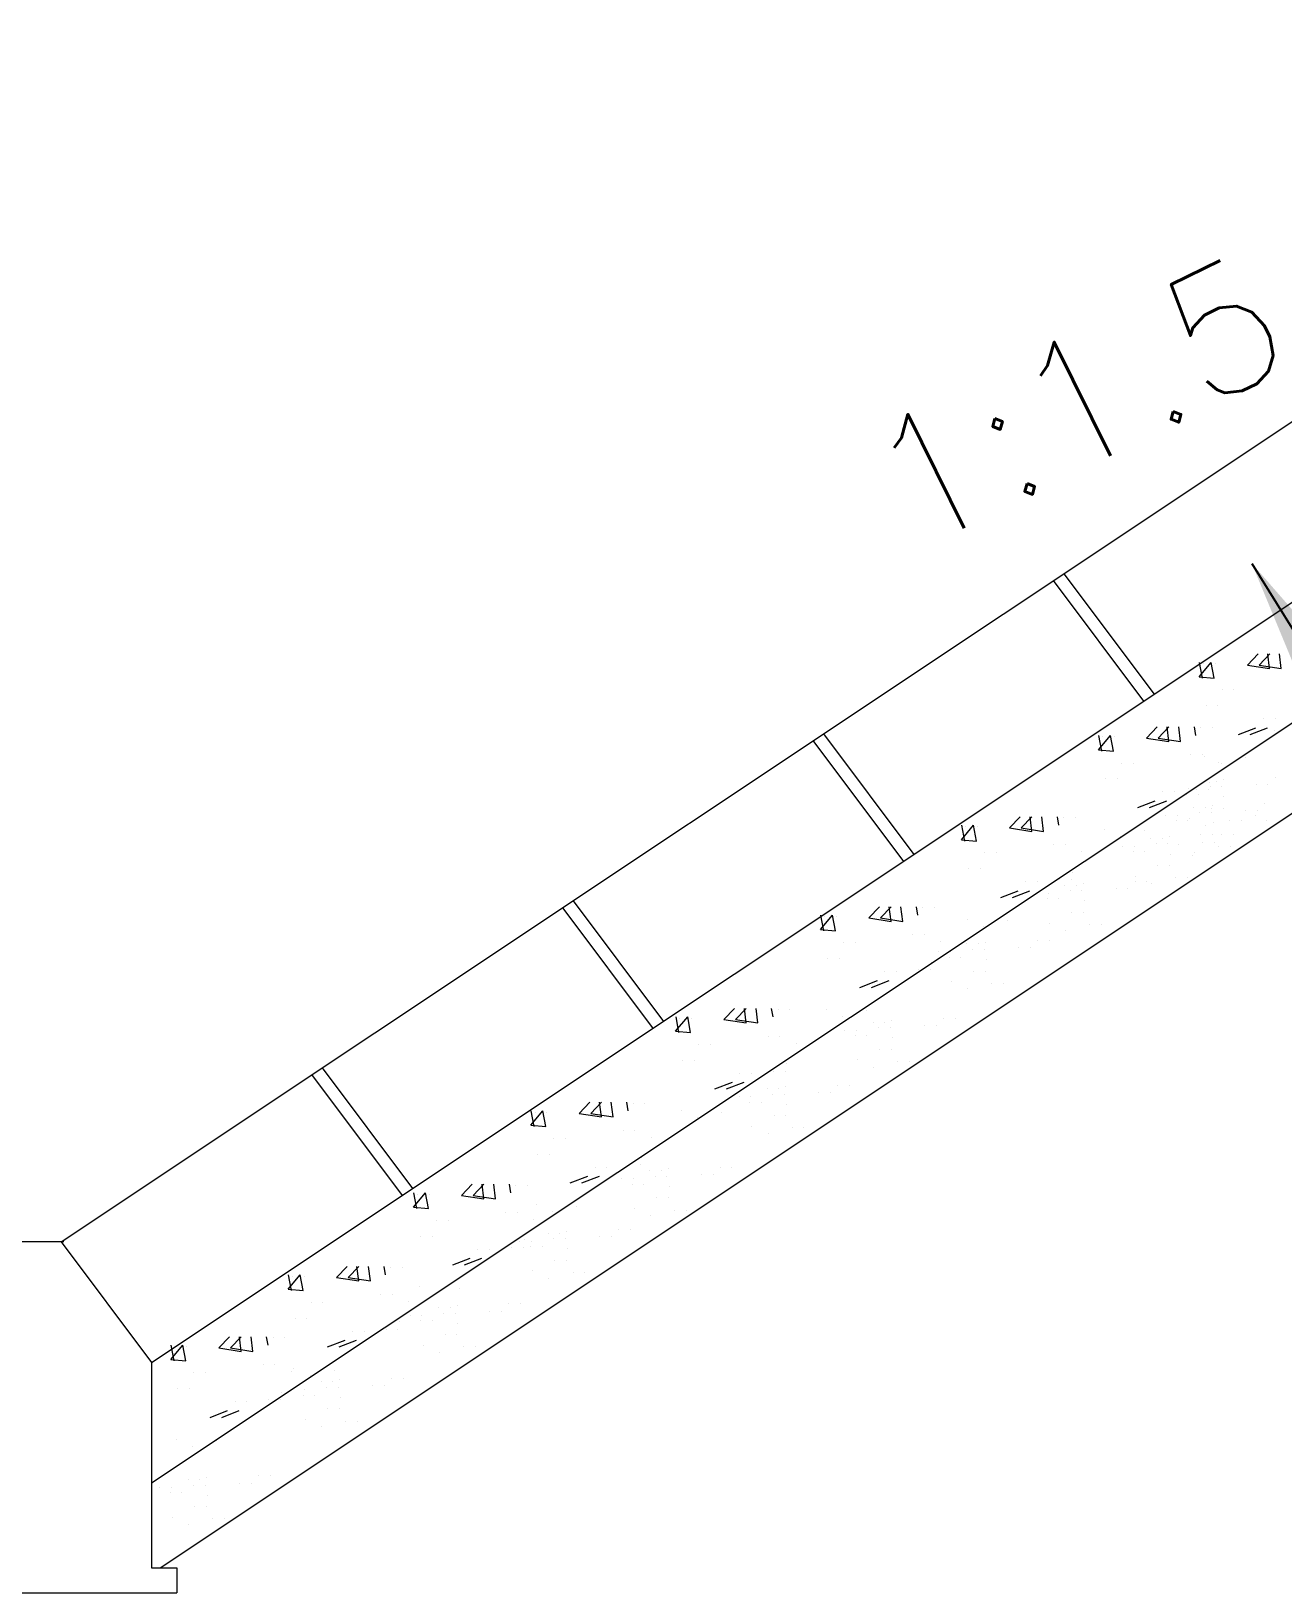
# Model space of a CAD drawing. Extents: x -298162 to 1078160, y -513173 to -216568.
# Drawn here: x 590846 to 593342, y -423318 to -420204 of the extents above; entities that cross this region are included whole.
import ezdxf

# ---------------------------------------------------------------- set-up
doc = ezdxf.new("R2010")
doc.units = 0
doc.header["$MEASUREMENT"] = 0
doc.layers.get('0').update_dxf_attribs({"linetype": 'CONTINUOUS'})
doc.layers.add('LINE', color=7, linetype='CONTINUOUS')
doc.styles.add('SMALL', font='ROMANS.SHX')
doc.styles.get("Standard").update_dxf_attribs({"font": 'times.ttf', "height": 250})
doc.dimstyles.new('3', dxfattribs={"dimtxt": 225, "dimasz": 350, "dimexe": 100, "dimexo": 25, "dimgap": 9, "dimtad": 0, "dimdec": 0, "dimzin": 0, "dimdsep": 46, "dimtxsty": 'Standard', "dimcen": 0, "dimclrt": 256, "dimadec": 0, "dimazin": 0, "dimtfac": 1, "dimtdec": 0, "dimtofl": 0, "dimtmove": 2, "dimatfit": 3, "dimfxl": 1, "dimtolj": 1, "dimtzin": 0, "dimarcsym": 0})

msp = doc.modelspace()

# ---------------------------------------------------------------- linework, layer by layer
at = {"color": 0, "lineweight": 15}
for p, q in [((590906.132, -422618.132), (594527.863, -420203.644)), ((591086.218, -422858.629), (594529.095, -420563.378)), ((591086.218, -423098.999), (594484.96, -420833.171)), ((591102.936, -423268.132), (594490.668, -421009.644)), ((592904.975, -421285.569), (593085.062, -421526.067)), ((592884.143, -421299.458), (593064.23, -421539.955)), ((593271.03, -421467.743), (593292.352, -421445.522)), ((593294.282, -421467.743), (593315.603, -421445.522)), ((593315.49, -421474.651), (593312.101, -421445.522)), ((593338.741, -421474.651), (593335.353, -421445.522)), ((593174.853, -421491.187), (593198.957, -421462.46)), ((593181.478, -421493.817), (593175.697, -421462.475)), ((593183.323, -421465.524), (593183.323, -421465.524)), ((593204.73, -421493.817), (593198.949, -421462.475)), ((593206.575, -421465.524), (593206.575, -421465.524)), ((593271.03, -421467.743), (593315.499, -421474.64)), ((593294.282, -421467.743), (593338.751, -421474.64)), ((593174.853, -421491.187), (593204.739, -421493.802)), ((593220.59, -421517.559), (593220.59, -421517.559)), ((593243.841, -421517.559), (593243.841, -421517.559)), ((593189.087, -421549.385), (593189.087, -421549.385)), ((593212.339, -421549.385), (593212.339, -421549.385)), ((593303.13, -421575.307), (593303.13, -421575.307)), ((593326.382, -421575.307), (593326.382, -421575.307)), ((592425.721, -421605.072), (592605.808, -421845.57)), ((592974.022, -421636.858), (592998.126, -421608.132)), ((592980.647, -421639.488), (592974.865, -421608.147)), ((593003.899, -421639.488), (592998.117, -421608.147)), ((593070.199, -421613.415), (593091.52, -421591.194)), ((593093.451, -421613.415), (593114.772, -421591.194)), ((593114.658, -421620.322), (593111.27, -421591.194)), ((593137.91, -421620.322), (593134.521, -421591.194)), ((593168.432, -421608.112), (593165.311, -421591.194)), ((593178.175, -421592.794), (593178.175, -421592.794)), ((593201.427, -421592.794), (593201.427, -421592.794)), ((593253.215, -421606.276), (593288.224, -421592.838)), ((593276.467, -421606.276), (593311.476, -421592.838)), ((593324.791, -421597.813), (593324.791, -421597.813)), ((592405.709, -421620.057), (592585.796, -421860.554)), ((592974.022, -421636.858), (593003.907, -421639.473)), ((592982.492, -421611.195), (592982.492, -421611.195)), ((593005.743, -421611.195), (593005.743, -421611.195)), ((593070.199, -421613.415), (593114.668, -421620.311)), ((593093.451, -421613.415), (593137.919, -421620.311)), ((593019.758, -421663.231), (593019.758, -421663.231)), ((593043.01, -421663.231), (593043.01, -421663.231)), ((593158.418, -421646.785), (593158.418, -421646.785)), ((593181.669, -421646.785), (593181.669, -421646.785)), ((593186.289, -421649.528), (593186.289, -421649.528)), ((593214.062, -421661.248), (593214.062, -421661.248)), ((593218.682, -421663.99), (593218.682, -421663.99)), ((593266.698, -421652.87), (593266.698, -421652.87)), ((592988.256, -421695.057), (592988.256, -421695.057)), ((593011.508, -421695.057), (593011.508, -421695.057)), ((593185.912, -421699.066), (593185.912, -421699.066)), ((593209.163, -421699.066), (593209.163, -421699.066)), ((593222.961, -421695.489), (593222.961, -421695.489)), ((593326.36, -421692.057), (593326.36, -421692.057)), ((593102.299, -421720.979), (593102.299, -421720.979)), ((593125.551, -421720.979), (593125.551, -421720.979)), ((593150.491, -421725.876), (593150.491, -421725.876)), ((593152.922, -421714.766), (593152.922, -421714.766)), ((593169.334, -421716.283), (593169.334, -421716.283)), ((593173.742, -421725.876), (593173.742, -421725.876)), ((593192.586, -421716.283), (593192.586, -421716.283)), ((593195.59, -421701.701), (593195.59, -421701.701)), ((593196.705, -421710.07), (593196.705, -421710.07)), ((593219.957, -421710.07), (593219.957, -421710.07)), ((593224.254, -421730.254), (593224.254, -421730.254)), ((593288.507, -421706.311), (593288.507, -421706.311)), ((593311.759, -421706.311), (593311.759, -421706.311)), ((593052.384, -421751.948), (593087.393, -421738.509)), ((593075.635, -421751.948), (593110.645, -421738.509)), ((593164.591, -421751.175), (593164.591, -421751.175)), ((593175.384, -421762.179), (593175.384, -421762.179)), ((593187.843, -421751.175), (593187.843, -421751.175)), ((593198.636, -421762.179), (593198.636, -421762.179)), ((593199.466, -421753.029), (593199.466, -421753.029)), ((593201.641, -421747.597), (593201.641, -421747.597)), ((593222.718, -421753.029), (593222.718, -421753.029)), ((593267.186, -421758.419), (593267.186, -421758.419)), ((593290.438, -421758.419), (593290.438, -421758.419)), ((593305.039, -421744.166), (593305.039, -421744.166)), ((592700.853, -421816.187), (592724.957, -421787.46)), ((592707.478, -421818.817), (592701.697, -421787.475)), ((592709.323, -421790.524), (592709.323, -421790.524)), ((592730.73, -421818.817), (592724.949, -421787.475)), ((592732.575, -421790.524), (592732.575, -421790.524)), ((592797.03, -421792.743), (592818.352, -421770.522)), ((592797.03, -421792.743), (592841.499, -421799.64)), ((592820.282, -421792.743), (592841.603, -421770.522)), ((592820.282, -421792.743), (592864.751, -421799.64)), ((592841.49, -421799.651), (592838.101, -421770.522)), ((592864.741, -421799.651), (592861.353, -421770.522)), ((592895.263, -421787.44), (592892.142, -421770.522)), ((592905.007, -421772.123), (592905.007, -421772.123)), ((592928.258, -421772.123), (592928.258, -421772.123)), ((593108.35, -421766.875), (593108.35, -421766.875)), ((593129.17, -421777.984), (593129.17, -421777.984)), ((593131.601, -421766.875), (593131.601, -421766.875)), ((593152.422, -421777.984), (593152.422, -421777.984)), ((593155.161, -421774.278), (593155.161, -421774.278)), ((593187.553, -421788.74), (593187.553, -421788.74)), ((593202.934, -421782.363), (593202.934, -421782.363)), ((593235.57, -421777.62), (593235.57, -421777.62)), ((593258.822, -421777.62), (593258.822, -421777.62)), ((593287.86, -421766.875), (593287.86, -421766.875)), ((593308.681, -421777.984), (593308.681, -421777.984)), ((592700.853, -421816.187), (592730.739, -421818.802)), ((592885.249, -421826.114), (592885.249, -421826.114)), ((592908.501, -421826.114), (592908.501, -421826.114)), ((592985.458, -421795.199), (592985.458, -421795.199)), ((593017.85, -421809.662), (593017.85, -421809.662)), ((593065.867, -421798.542), (593065.867, -421798.542)), ((593078.738, -421813.55), (593078.738, -421813.55)), ((593089.531, -421824.554), (593089.531, -421824.554)), ((593101.99, -421813.55), (593101.99, -421813.55)), ((593112.783, -421824.554), (593112.783, -421824.554)), ((593115.788, -421809.973), (593115.788, -421809.973)), ((593178.146, -421805.138), (593178.146, -421805.138)), ((593181.333, -421820.795), (593181.333, -421820.795)), ((593201.398, -421805.138), (593201.398, -421805.138)), ((593204.585, -421820.795), (593204.585, -421820.795)), ((593219.186, -421806.541), (593219.186, -421806.541)), ((593242.438, -421806.541), (593242.438, -421806.541)), ((592746.59, -421842.559), (592746.59, -421842.559)), ((592769.841, -421842.559), (592769.841, -421842.559)), ((592940.893, -421840.576), (592940.893, -421840.576)), ((593022.497, -421829.25), (593022.497, -421829.25)), ((593043.317, -421840.36), (593043.317, -421840.36)), ((593045.748, -421829.25), (593045.748, -421829.25)), ((593066.569, -421840.36), (593066.569, -421840.36)), ((593117.081, -421844.738), (593117.081, -421844.738)), ((593133.841, -421826.387), (593133.841, -421826.387)), ((593162.296, -421847.995), (593162.296, -421847.995)), ((593166.233, -421840.849), (593166.233, -421840.849)), ((593214.25, -421829.729), (593214.25, -421829.729)), ((593237.501, -421829.729), (593237.501, -421829.729)), ((592715.087, -421874.385), (592715.087, -421874.385)), ((592738.339, -421874.385), (592738.339, -421874.385)), ((592922.422, -421881.029), (592922.422, -421881.029)), ((593092.293, -421867.513), (593092.293, -421867.513)), ((593115.545, -421867.513), (593115.545, -421867.513)), ((592779.215, -421931.276), (592814.224, -421917.838)), ((592802.467, -421931.276), (592837.476, -421917.838)), ((592829.13, -421900.307), (592829.13, -421900.307)), ((592852.382, -421900.307), (592852.382, -421900.307)), ((592896.165, -421895.611), (592896.165, -421895.611)), ((592907.032, -421907.113), (592907.032, -421907.113)), ((592917.826, -421918.117), (592917.826, -421918.117)), ((592919.417, -421895.611), (592919.417, -421895.611)), ((592930.284, -421907.113), (592930.284, -421907.113)), ((592941.077, -421918.117), (592941.077, -421918.117)), ((592944.082, -421903.535), (592944.082, -421903.535)), ((593009.628, -421914.357), (593009.628, -421914.357)), ((593032.879, -421914.357), (593032.879, -421914.357)), ((593047.48, -421900.104), (593047.48, -421900.104)), ((593047.988, -421888.762), (593047.988, -421888.762)), ((593070.732, -421900.104), (593070.732, -421900.104)), ((593080.38, -421903.224), (593080.38, -421903.224)), ((593128.396, -421892.104), (593128.396, -421892.104)), ((593151.648, -421892.104), (593151.648, -421892.104)), ((591926.446, -421937.922), (592106.532, -422178.42)), ((592516.057, -421972.072), (592537.378, -421949.851)), ((592539.309, -421972.072), (592560.63, -421949.851)), ((592560.516, -421978.979), (592557.127, -421949.851)), ((592583.768, -421978.979), (592580.379, -421949.851)), ((592614.29, -421966.769), (592611.169, -421949.851)), ((592850.791, -421922.813), (592850.791, -421922.813)), ((592871.611, -421933.922), (592871.611, -421933.922)), ((592874.043, -421922.813), (592874.043, -421922.813)), ((592894.863, -421933.922), (592894.863, -421933.922)), ((592945.375, -421938.3), (592945.375, -421938.3)), ((591906.434, -421952.907), (592086.521, -422193.405)), ((592419.88, -421995.515), (592443.984, -421966.789)), ((592426.505, -421998.145), (592420.723, -421966.804)), ((592428.35, -421969.852), (592428.35, -421969.852)), ((592449.756, -421998.145), (592443.975, -421966.804)), ((592451.601, -421969.852), (592451.601, -421969.852)), ((592516.057, -421972.072), (592560.525, -421978.968)), ((592539.309, -421972.072), (592583.777, -421978.968)), ((592624.033, -421951.451), (592624.033, -421951.451)), ((592647.285, -421951.451), (592647.285, -421951.451)), ((592712.289, -421974.528), (592712.289, -421974.528)), ((592792.698, -421977.87), (592792.698, -421977.87)), ((592920.587, -421961.076), (592920.587, -421961.076)), ((592943.839, -421961.076), (592943.839, -421961.076)), ((592419.88, -421995.515), (592449.765, -421998.13)), ((592604.275, -422005.442), (592604.275, -422005.442)), ((592627.527, -422005.442), (592627.527, -422005.442)), ((592744.682, -421988.99), (592744.682, -421988.99)), ((592876.282, -421982.324), (592876.282, -421982.324)), ((592908.674, -421996.787), (592908.674, -421996.787)), ((592956.691, -421985.667), (592956.691, -421985.667)), ((592979.942, -421985.667), (592979.942, -421985.667)), ((592465.616, -422021.888), (592465.616, -422021.888)), ((592488.868, -422021.888), (592488.868, -422021.888)), ((592655.67, -422039.766), (592655.67, -422039.766)), ((592659.92, -422019.905), (592659.92, -422019.905)), ((592678.922, -422039.766), (592678.922, -422039.766)), ((592711.912, -422024.066), (592711.912, -422024.066)), ((592722.705, -422035.07), (592722.705, -422035.07)), ((592735.163, -422024.066), (592735.163, -422024.066)), ((592745.957, -422035.07), (592745.957, -422035.07)), ((592748.961, -422020.489), (592748.961, -422020.489)), ((592814.507, -422031.311), (592814.507, -422031.311)), ((592837.759, -422031.311), (592837.759, -422031.311)), ((592852.36, -422017.057), (592852.36, -422017.057)), ((592875.612, -422017.057), (592875.612, -422017.057)), ((592434.114, -422053.714), (592434.114, -422053.714)), ((592457.366, -422053.714), (592457.366, -422053.714)), ((592615.192, -422074.94), (592615.192, -422074.94)), ((592638.444, -422074.94), (592638.444, -422074.94)), ((592641.448, -422060.358), (592641.448, -422060.358)), ((592676.491, -422050.876), (592676.491, -422050.876)), ((592699.742, -422050.876), (592699.742, -422050.876)), ((592750.254, -422055.254), (592750.254, -422055.254)), ((592498.242, -422110.605), (592533.251, -422097.166)), ((592521.493, -422110.605), (592556.503, -422097.166)), ((592548.157, -422079.635), (592548.157, -422079.635)), ((592571.409, -422079.635), (592571.409, -422079.635)), ((592681.161, -422099.278), (592681.161, -422099.278)), ((592725.466, -422078.029), (592725.466, -422078.029)), ((592748.718, -422078.029), (592748.718, -422078.029)), ((592761.57, -422102.62), (592761.57, -422102.62)), ((592784.822, -422102.62), (592784.822, -422102.62)), ((592713.553, -422113.74), (592713.553, -422113.74)), ((592227.279, -422174.791), (592248.6, -422152.57)), ((592250.531, -422174.791), (592271.852, -422152.57)), ((592271.738, -422181.698), (592268.349, -422152.57)), ((592294.99, -422181.698), (592291.601, -422152.57)), ((592325.511, -422169.488), (592322.391, -422152.57)), ((592335.255, -422154.17), (592335.255, -422154.17)), ((592358.507, -422154.17), (592358.507, -422154.17)), ((592431.316, -422153.856), (592431.316, -422153.856)), ((592463.708, -422168.318), (592463.708, -422168.318)), ((592511.725, -422157.199), (592511.725, -422157.199)), ((592131.101, -422198.234), (592155.206, -422169.508)), ((592131.101, -422198.234), (592160.987, -422200.849)), ((592137.726, -422200.864), (592131.945, -422169.523)), ((592139.571, -422172.571), (592139.571, -422172.571)), ((592160.978, -422200.864), (592155.197, -422169.523)), ((592162.823, -422172.571), (592162.823, -422172.571)), ((592227.279, -422174.791), (592271.747, -422181.687)), ((592250.531, -422174.791), (592294.999, -422181.687)), ((592468.354, -422195.704), (592468.354, -422195.704)), ((592491.606, -422195.704), (592491.606, -422195.704)), ((592524.596, -422180.004), (592524.596, -422180.004)), ((592535.389, -422191.008), (592535.389, -422191.008)), ((592547.848, -422180.004), (592547.848, -422180.004)), ((592558.641, -422191.008), (592558.641, -422191.008)), ((592561.646, -422176.426), (592561.646, -422176.426)), ((592627.191, -422187.248), (592627.191, -422187.248)), ((592650.443, -422187.248), (592650.443, -422187.248)), ((592665.044, -422172.995), (592665.044, -422172.995)), ((592688.296, -422172.995), (592688.296, -422172.995)), ((592176.838, -422224.607), (592176.838, -422224.607)), ((592200.09, -422224.607), (592200.09, -422224.607)), ((592315.497, -422208.161), (592315.497, -422208.161)), ((592338.749, -422208.161), (592338.749, -422208.161)), ((592371.141, -422222.624), (592371.141, -422222.624)), ((592489.175, -422206.813), (592489.175, -422206.813)), ((592512.427, -422206.813), (592512.427, -422206.813)), ((592562.939, -422211.192), (592562.939, -422211.192)), ((592145.336, -422256.433), (592145.336, -422256.433)), ((592168.588, -422256.433), (592168.588, -422256.433)), ((592493.846, -422255.216), (592493.846, -422255.216)), ((592538.151, -422233.967), (592538.151, -422233.967)), ((592561.402, -422233.967), (592561.402, -422233.967)), ((592574.254, -422258.558), (592574.254, -422258.558)), ((592597.506, -422258.558), (592597.506, -422258.558)), ((591406.501, -422286.196), (591586.588, -422526.693)), ((591426.513, -422271.211), (591606.6, -422511.708)), ((592259.379, -422282.355), (592259.379, -422282.355)), ((592282.631, -422282.355), (592282.631, -422282.355)), ((592326.414, -422277.659), (592326.414, -422277.659)), ((592349.665, -422277.659), (592349.665, -422277.659)), ((592352.67, -422263.077), (592352.67, -422263.077)), ((592526.238, -422269.678), (592526.238, -422269.678)), ((592209.463, -422313.324), (592244.473, -422299.885)), ((592232.715, -422313.324), (592267.724, -422299.885)), ((592313.866, -422312.551), (592313.866, -422312.551)), ((592324.659, -422323.555), (592324.659, -422323.555)), ((592337.118, -422312.551), (592337.118, -422312.551)), ((592347.911, -422323.555), (592347.911, -422323.555)), ((592350.916, -422308.973), (592350.916, -422308.973)), ((592416.461, -422319.796), (592416.461, -422319.796)), ((592439.713, -422319.796), (592439.713, -422319.796)), ((592454.314, -422305.542), (592454.314, -422305.542)), ((592477.566, -422305.542), (592477.566, -422305.542)), ((591938.501, -422361.916), (591959.822, -422339.695)), ((591961.752, -422361.916), (591983.073, -422339.695)), ((591982.96, -422368.824), (591979.571, -422339.695)), ((592006.211, -422368.824), (592002.823, -422339.695)), ((592036.733, -422356.613), (592033.612, -422339.695)), ((592046.477, -422341.296), (592046.477, -422341.296)), ((592069.728, -422341.296), (592069.728, -422341.296)), ((592257.625, -422328.251), (592257.625, -422328.251)), ((592278.445, -422339.361), (592278.445, -422339.361)), ((592280.876, -422328.251), (592280.876, -422328.251)), ((592301.697, -422339.361), (592301.697, -422339.361)), ((592352.209, -422343.739), (592352.209, -422343.739)), ((591842.323, -422385.36), (591866.428, -422356.633)), ((591842.323, -422385.36), (591872.209, -422387.975)), ((591848.948, -422387.989), (591843.167, -422356.648)), ((591850.793, -422359.697), (591850.793, -422359.697)), ((591872.2, -422387.989), (591866.419, -422356.648)), ((591874.045, -422359.697), (591874.045, -422359.697)), ((591938.501, -422361.916), (591982.969, -422368.813)), ((591961.752, -422361.916), (592006.221, -422368.813)), ((592142.538, -422356.575), (592142.538, -422356.575)), ((592174.93, -422371.038), (592174.93, -422371.038)), ((592222.946, -422359.918), (592222.946, -422359.918)), ((592327.421, -422366.514), (592327.421, -422366.514)), ((592350.672, -422366.514), (592350.672, -422366.514)), ((591888.06, -422411.732), (591888.06, -422411.732)), ((591911.311, -422411.732), (591911.311, -422411.732)), ((592026.719, -422395.287), (592026.719, -422395.287)), ((592049.971, -422395.287), (592049.971, -422395.287)), ((592082.363, -422409.749), (592082.363, -422409.749)), ((592283.116, -422387.763), (592283.116, -422387.763)), ((592315.508, -422402.225), (592315.508, -422402.225)), ((592363.524, -422391.105), (592363.524, -422391.105)), ((592386.776, -422391.105), (592386.776, -422391.105)), ((591856.557, -422443.558), (591856.557, -422443.558)), ((591879.809, -422443.558), (591879.809, -422443.558)), ((591970.601, -422469.48), (591970.601, -422469.48)), ((591993.852, -422469.48), (591993.852, -422469.48)), ((592037.635, -422464.784), (592037.635, -422464.784)), ((592060.887, -422464.784), (592060.887, -422464.784)), ((592063.892, -422450.202), (592063.892, -422450.202)), ((592079.721, -422476.285), (592079.721, -422476.285)), ((592102.973, -422476.285), (592102.973, -422476.285)), ((592116.771, -422472.708), (592116.771, -422472.708)), ((592220.17, -422469.277), (592220.17, -422469.277)), ((592243.421, -422469.277), (592243.421, -422469.277)), ((591704.356, -422525.651), (591725.677, -422503.43)), ((591727.608, -422525.651), (591748.929, -422503.43)), ((591748.815, -422532.558), (591745.426, -422503.43)), ((591772.067, -422532.558), (591768.678, -422503.43)), ((591802.589, -422520.348), (591799.468, -422503.43)), ((591812.332, -422505.03), (591812.332, -422505.03)), ((591835.584, -422505.03), (591835.584, -422505.03)), ((591920.685, -422500.449), (591955.694, -422487.011)), ((591943.937, -422500.449), (591978.946, -422487.011)), ((592023.48, -422491.986), (592023.48, -422491.986)), ((592044.3, -422503.095), (592044.3, -422503.095)), ((592046.732, -422491.986), (592046.732, -422491.986)), ((592067.552, -422503.095), (592067.552, -422503.095)), ((592090.515, -422487.29), (592090.515, -422487.29)), ((592113.767, -422487.29), (592113.767, -422487.29)), ((592118.064, -422507.473), (592118.064, -422507.473)), ((592182.317, -422483.53), (592182.317, -422483.53)), ((592205.569, -422483.53), (592205.569, -422483.53)), ((591608.179, -422549.095), (591632.283, -422520.368)), ((591614.804, -422551.724), (591609.022, -422520.383)), ((591616.649, -422523.431), (591616.649, -422523.431)), ((591638.055, -422551.724), (591632.274, -422520.383)), ((591639.9, -422523.431), (591639.9, -422523.431)), ((591704.356, -422525.651), (591748.824, -422532.548)), ((591727.608, -422525.651), (591772.076, -422532.548)), ((592093.276, -422530.249), (592093.276, -422530.249)), ((592116.528, -422530.249), (592116.528, -422530.249)), ((591608.179, -422549.095), (591638.064, -422551.709)), ((591792.575, -422559.021), (591792.575, -422559.021)), ((591815.826, -422559.021), (591815.826, -422559.021)), ((591848.219, -422573.484), (591848.219, -422573.484)), ((591853.759, -422543.701), (591853.759, -422543.701)), ((591886.152, -422558.163), (591886.152, -422558.163)), ((591934.168, -422547.043), (591934.168, -422547.043)), ((592048.971, -422551.497), (592048.971, -422551.497)), ((592081.363, -422565.96), (592081.363, -422565.96)), ((592129.38, -422554.84), (592129.38, -422554.84)), ((592152.632, -422554.84), (592152.632, -422554.84)), ((591653.915, -422575.467), (591653.915, -422575.467)), ((591677.167, -422575.467), (591677.167, -422575.467)), ((591876.796, -422601.036), (591876.796, -422601.036)), ((591900.048, -422601.036), (591900.048, -422601.036)), ((591913.846, -422597.458), (591913.846, -422597.458)), ((592017.244, -422594.027), (592017.244, -422594.027)), ((592040.496, -422594.027), (592040.496, -422594.027)), ((590911.012, -422618.132), (590779.107, -422618.132)), ((590906.132, -422618.132), (591086.218, -422858.629)), ((591622.413, -422607.293), (591622.413, -422607.293)), ((591645.665, -422607.293), (591645.665, -422607.293)), ((591736.456, -422633.215), (591736.456, -422633.215)), ((591759.708, -422633.215), (591759.708, -422633.215)), ((591803.491, -422628.519), (591803.491, -422628.519)), ((591820.555, -422616.736), (591820.555, -422616.736)), ((591826.743, -422628.519), (591826.743, -422628.519)), ((591829.747, -422613.937), (591829.747, -422613.937)), ((591841.375, -422627.845), (591841.375, -422627.845)), ((591843.807, -422616.736), (591843.807, -422616.736)), ((591864.627, -422627.845), (591864.627, -422627.845)), ((591887.59, -422612.04), (591887.59, -422612.04)), ((591910.841, -422612.04), (591910.841, -422612.04)), ((591915.139, -422632.224), (591915.139, -422632.224)), ((591979.391, -422608.28), (591979.391, -422608.28)), ((592002.643, -422608.28), (592002.643, -422608.28)), ((591686.541, -422664.184), (591721.55, -422650.745)), ((591709.792, -422664.184), (591744.802, -422650.745)), ((591890.351, -422654.999), (591890.351, -422654.999)), ((591913.603, -422654.999), (591913.603, -422654.999)), ((591358.424, -422712.829), (591382.529, -422684.103)), ((591365.049, -422715.459), (591359.268, -422684.117)), ((591366.894, -422687.166), (591366.894, -422687.166)), ((591388.301, -422715.459), (591382.52, -422684.117)), ((591390.146, -422687.166), (591390.146, -422687.166)), ((591454.602, -422689.386), (591475.923, -422667.164)), ((591454.602, -422689.386), (591499.07, -422696.282)), ((591477.854, -422689.386), (591499.175, -422667.164)), ((591477.854, -422689.386), (591522.322, -422696.282)), ((591499.061, -422696.293), (591495.672, -422667.164)), ((591522.313, -422696.293), (591518.924, -422667.164)), ((591552.834, -422684.082), (591549.714, -422667.164)), ((591562.578, -422668.765), (591562.578, -422668.765)), ((591585.83, -422668.765), (591585.83, -422668.765)), ((591846.046, -422676.248), (591846.046, -422676.248)), ((591878.438, -422690.71), (591878.438, -422690.71)), ((591926.455, -422679.59), (591926.455, -422679.59)), ((591949.706, -422679.59), (591949.706, -422679.59)), ((591358.424, -422712.829), (591388.31, -422715.444)), ((591542.82, -422722.756), (591542.82, -422722.756)), ((591566.072, -422722.756), (591566.072, -422722.756)), ((591619.615, -422707.435), (591619.615, -422707.435)), ((591652.007, -422721.898), (591652.007, -422721.898)), ((591700.024, -422710.778), (591700.024, -422710.778)), ((591404.161, -422739.201), (591404.161, -422739.201)), ((591427.413, -422739.201), (591427.413, -422739.201)), ((591598.464, -422737.218), (591598.464, -422737.218)), ((591658.261, -422749.177), (591658.261, -422749.177)), ((591669.055, -422760.181), (591669.055, -422760.181)), ((591681.513, -422749.177), (591681.513, -422749.177)), ((591692.307, -422760.181), (591692.307, -422760.181)), ((591695.311, -422745.599), (591695.311, -422745.599)), ((591760.857, -422756.421), (591760.857, -422756.421)), ((591784.108, -422756.421), (591784.108, -422756.421)), ((591798.71, -422742.168), (591798.71, -422742.168)), ((591821.961, -422742.168), (591821.961, -422742.168)), ((591372.659, -422771.027), (591372.659, -422771.027)), ((591395.911, -422771.027), (591395.911, -422771.027)), ((591579.993, -422777.672), (591579.993, -422777.672)), ((591602.02, -422764.877), (591602.02, -422764.877)), ((591622.84, -422775.986), (591622.84, -422775.986)), ((591625.272, -422764.877), (591625.272, -422764.877)), ((591646.092, -422775.986), (591646.092, -422775.986)), ((591696.604, -422780.365), (591696.604, -422780.365)), ((591220.457, -422829.73), (591241.778, -422807.508)), ((591243.709, -422829.73), (591265.03, -422807.508)), ((591264.916, -422836.637), (591261.528, -422807.508)), ((591288.168, -422836.637), (591284.779, -422807.508)), ((591318.69, -422824.426), (591315.569, -422807.508)), ((591328.433, -422809.109), (591328.433, -422809.109)), ((591351.685, -422809.109), (591351.685, -422809.109)), ((591436.786, -422827.919), (591471.796, -422814.48)), ((591460.038, -422827.919), (591495.047, -422814.48)), ((591486.702, -422796.949), (591486.702, -422796.949)), ((591509.954, -422796.949), (591509.954, -422796.949)), ((591553.737, -422792.253), (591553.737, -422792.253)), ((591576.989, -422792.253), (591576.989, -422792.253)), ((591671.816, -422803.14), (591671.816, -422803.14)), ((591695.068, -422803.14), (591695.068, -422803.14)), ((591124.28, -422853.173), (591148.384, -422824.447)), ((591124.28, -422853.173), (591154.166, -422855.788)), ((591130.905, -422855.803), (591125.124, -422824.461)), ((591132.75, -422827.51), (591132.75, -422827.51)), ((591154.157, -422855.803), (591148.375, -422824.461)), ((591156.002, -422827.51), (591156.002, -422827.51)), ((591220.457, -422829.73), (591264.926, -422836.626)), ((591243.709, -422829.73), (591288.177, -422836.626)), ((591627.511, -422824.389), (591627.511, -422824.389)), ((591659.903, -422838.851), (591659.903, -422838.851)), ((591707.92, -422827.731), (591707.92, -422827.731)), ((591731.172, -422827.731), (591731.172, -422827.731)), ((591086.218, -422858.629), (591086.218, -423268.132)), ((591170.016, -422879.545), (591170.016, -422879.545)), ((591193.268, -422879.545), (591193.268, -422879.545)), ((591308.676, -422863.1), (591308.676, -422863.1)), ((591331.927, -422863.1), (591331.927, -422863.1)), ((591364.32, -422877.562), (591364.32, -422877.562)), ((591369.861, -422871.17), (591369.861, -422871.17)), ((591450.27, -422874.513), (591450.27, -422874.513)), ((591138.514, -422911.371), (591138.514, -422911.371)), ((591161.766, -422911.371), (591161.766, -422911.371)), ((591367.875, -422913.018), (591367.875, -422913.018)), ((591391.127, -422913.018), (591391.127, -422913.018)), ((591402.253, -422885.632), (591402.253, -422885.632)), ((591424.117, -422897.317), (591424.117, -422897.317)), ((591434.91, -422908.322), (591434.91, -422908.322)), ((591447.369, -422897.317), (591447.369, -422897.317)), ((591458.162, -422908.322), (591458.162, -422908.322)), ((591461.166, -422893.74), (591461.166, -422893.74)), ((591526.712, -422904.562), (591526.712, -422904.562)), ((591549.964, -422904.562), (591549.964, -422904.562)), ((591564.565, -422890.309), (591564.565, -422890.309)), ((591587.817, -422890.309), (591587.817, -422890.309)), ((591252.557, -422937.293), (591252.557, -422937.293)), ((591275.809, -422937.293), (591275.809, -422937.293)), ((591319.592, -422932.597), (591319.592, -422932.597)), ((591342.844, -422932.597), (591342.844, -422932.597)), ((591345.848, -422918.016), (591345.848, -422918.016)), ((591388.696, -422924.127), (591388.696, -422924.127)), ((591411.948, -422924.127), (591411.948, -422924.127)), ((591462.459, -422928.505), (591462.459, -422928.505)), ((591202.642, -422968.263), (591237.651, -422954.824)), ((591225.894, -422968.263), (591260.903, -422954.824)), ((591393.366, -422972.529), (591393.366, -422972.529)), ((591437.671, -422951.281), (591437.671, -422951.281)), ((591460.923, -422951.281), (591460.923, -422951.281)), ((591473.775, -422975.872), (591473.775, -422975.872)), ((591497.027, -422975.872), (591497.027, -422975.872)), ((591425.759, -422986.992), (591425.759, -422986.992)), ((591135.716, -423011.514), (591135.716, -423011.514)), ((591168.108, -423025.976), (591168.108, -423025.976)), ((591216.125, -423014.857), (591216.125, -423014.857)), ((591158.753, -423092.24), (591158.753, -423092.24)), ((591182.005, -423092.24), (591182.005, -423092.24)), ((591195.802, -423088.662), (591195.802, -423088.662)), ((591261.348, -423099.484), (591261.348, -423099.484)), ((591284.6, -423099.484), (591284.6, -423099.484)), ((591299.201, -423085.231), (591299.201, -423085.231)), ((591322.453, -423085.231), (591322.453, -423085.231)), ((591102.511, -423107.94), (591102.511, -423107.94)), ((591123.332, -423119.049), (591123.332, -423119.049)), ((591125.763, -423107.94), (591125.763, -423107.94)), ((591146.584, -423119.049), (591146.584, -423119.049)), ((591169.546, -423103.244), (591169.546, -423103.244)), ((591192.798, -423103.244), (591192.798, -423103.244)), ((591197.096, -423123.428), (591197.096, -423123.428)), ((591172.308, -423146.203), (591172.308, -423146.203)), ((591195.559, -423146.203), (591195.559, -423146.203)), ((591128.002, -423167.452), (591128.002, -423167.452)), ((591160.395, -423181.914), (591160.395, -423181.914)), ((591208.411, -423170.794), (591208.411, -423170.794)), ((591231.663, -423170.794), (591231.663, -423170.794)), ((591086.218, -423268.132), (591136.218, -423268.132)), ((591136.218, -423268.132), (591136.218, -423318.132)), ((590736.218, -423318.132), (591136.218, -423318.132))]:
    msp.add_line(p, q, dxfattribs=at)

# ---------------------------------------------------------------- texts
at = {"layer": 'LINE', "color": 0, "style": 'SMALL'}
msp.add_text('1:1.5', height=253, rotation=26.256877, dxfattribs=at).set_placement((592599.249, -421247.263))

# ---------------------------------------------------------------- leaders
at = {"color": 0, "lineweight": 15}
msp.add_leader([(593279.869, -421264.993), (594453.806, -423158.611), (594858.806, -423158.611)], dimstyle='3', override={"dimclrd": 7, "dimclre": 7, "dimlwe": 15}, dxfattribs=at)

doc.saveas('drawing.dxf')
